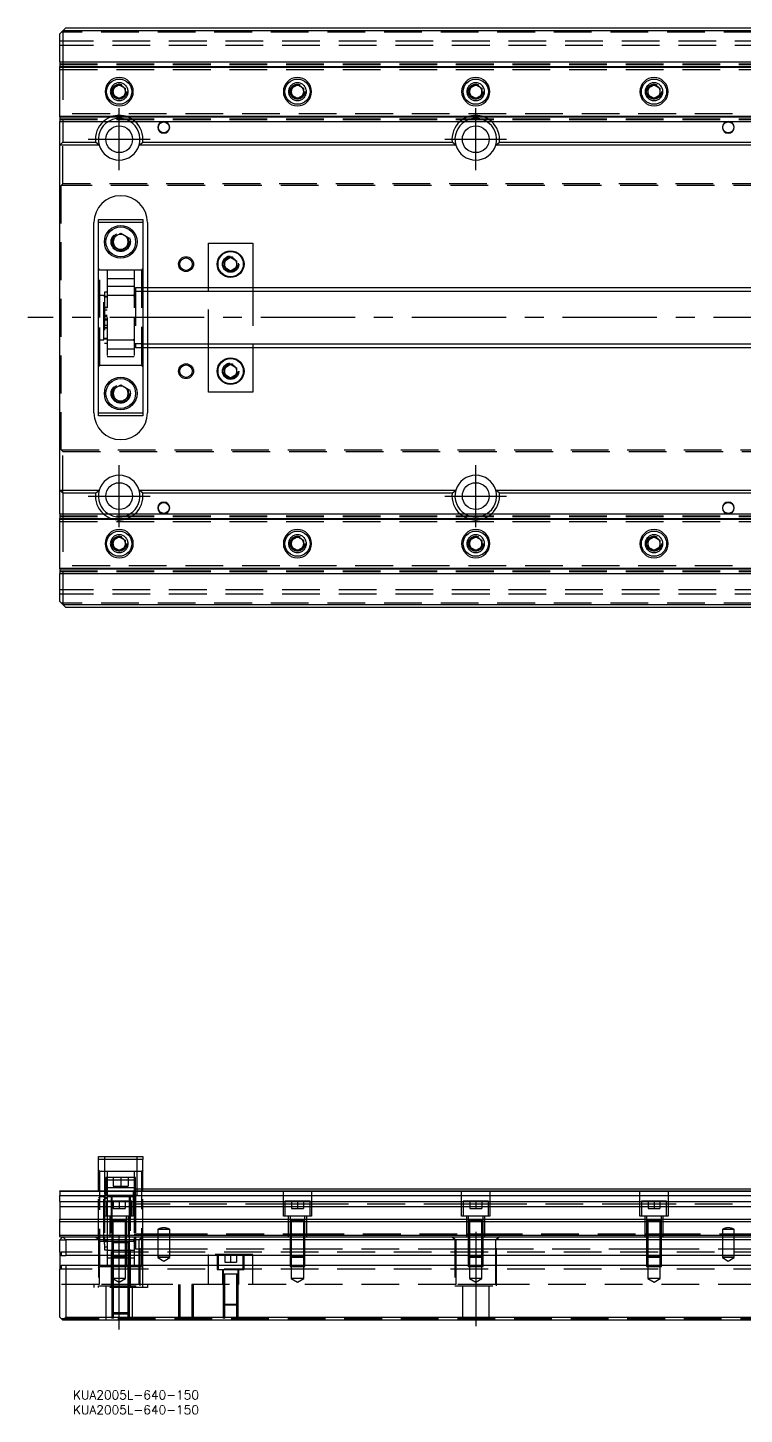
# Model space of a CAD drawing. Extents: x -11 to 920, y -369 to 120.
# Drawn here: x -10.8 to 230.4, y -368.8 to 97.5 of the extents above; entities that cross this region are included whole.
import ezdxf

# ---------------------------------------------------------------- set-up
doc = ezdxf.new("R2010")
doc.units = 0
doc.linetypes.add('CENTER', pattern=[50.8, 31.75, -6.35, 6.35, -6.35])
doc.linetypes.add('DASHED', pattern=[19.05, 12.7, -6.35])
doc.layers.get('0').update_dxf_attribs({"linetype": 'CONTINUOUS'})
doc.layers.add('CENTER', color=1, linetype='CENTER')
doc.styles.get("Standard").update_dxf_attribs({"font": 'txt.shx', "height": 3, "bigfont": 'bigfont.shx'})

# ---------------------------------------------------------------- blocks, each defined once
blk = doc.blocks.new('*U2')
at = {"color": 7, "linetype": 'CONTINUOUS'}
blk.add_text('KUA2005L-640-150', height=3, dxfattribs=at).set_placement((4.43, -363.77))
blk = doc.blocks.new('*U3')
at = {"color": 7, "linetype": 'CONTINUOUS'}
blk.add_text('KUA2005L-640-150', height=3, dxfattribs=at).set_placement((4.43, -368.77))

msp = doc.modelspace()

# ---------------------------------------------------------------- linework, layer by layer
at = {"color": 7, "linetype": 'CONTINUOUS'}
for p, q in [((1, 96.5), (0, 95.5)), ((0, 86), (0, 95.5)), ((2, 97.5), (1, 96.5)), ((1, 96.5), (1, 86)), ((245, 96.5), (1, 96.5)), ((2, 97.5), (245, 97.5)), ((0, 86), (0, 84.48)), ((0, 86), (245, 86)), ((0, 84.48), (237.73, 84.48)), ((0, 84.2), (0, 84.48)), ((0, 67.8), (0, 84.2)), ((0, 84.2), (237.05, 84.2)), ((18, 77.15), (20, 78.31)), ((18, 74.85), (18, 77.15)), ((20, 73.69), (18, 74.85)), ((20, 78.31), (22, 77.15)), ((22, 74.85), (20, 73.69)), ((22, 77.15), (22, 74.85)), ((78, 77.15), (80, 78.31)), ((78, 74.85), (78, 77.15)), ((80, 73.69), (78, 74.85)), ((80, 78.31), (82, 77.15)), ((82, 74.85), (80, 73.69)), ((82, 77.15), (82, 74.85)), ((138, 77.15), (140, 78.31)), ((138, 74.85), (138, 77.15)), ((140, 73.69), (138, 74.85)), ((140, 78.31), (142, 77.15)), ((142, 74.85), (140, 73.69)), ((142, 77.15), (142, 74.85)), ((198, 77.15), (200, 78.31)), ((198, 74.85), (198, 77.15)), ((200, 73.69), (198, 74.85)), ((200, 78.31), (202, 77.15)), ((202, 74.85), (200, 73.69)), ((202, 77.15), (202, 74.85)), ((0, 67.52), (0, 67.8)), ((0, 67.8), (245, 67.8)), ((0, 67.52), (0, 66)), ((0, 67.52), (245, 67.52)), ((0, 58), (0, 66)), ((0, 66), (245, 66)), ((1, 66), (1, 59)), ((0, 58), (1, 59)), ((0, -58), (0, 58)), ((13.29, 58), (0, 58)), ((1, 59), (12.06, 59)), ((13.29, 58), (12.06, 59)), ((26.71, 58), (27.94, 59)), ((133.29, 58), (26.71, 58)), ((27.94, 59), (132.06, 59)), ((133.29, 58), (132.06, 59)), ((146.71, 58), (147.94, 59)), ((245, 58), (146.71, 58)), ((147.94, 59), (245, 59)), ((13, 32), (13, 33)), ((13, 33), (28, 33)), ((28, 33), (28, 32)), ((11.5, -32), (11.5, 32)), ((28, 32), (13, 32)), ((13, -32), (13, 32)), ((18, 26.94), (20.5, 28.39)), ((20.5, 28.39), (23, 26.94)), ((28, 32), (28, -32)), ((29.5, 32), (29.5, 10)), ((18, 24.06), (18, 26.94)), ((20.5, 22.61), (18, 24.06)), ((23, 24.06), (20.5, 22.61)), ((23, 26.94), (23, 24.06)), ((50, 25), (65, 25)), ((50, 10), (50, 25)), ((65, 25), (65, 10)), ((55.5, 19.15), (57.5, 20.31)), ((55.5, 16.85), (55.5, 19.15)), ((57.5, 20.31), (59.5, 19.15)), ((59.5, 19.15), (59.5, 16.85)), ((57.5, 15.69), (55.5, 16.85)), ((59.5, 16.85), (57.5, 15.69)), ((245, 10), (28, 10)), ((28, -10), (245, -10)), ((29.5, -10), (29.5, -32)), ((50, -25), (50, -10)), ((65, -10), (65, -25)), ((55.5, -16.85), (57.5, -15.69)), ((55.5, -19.15), (55.5, -16.85)), ((57.5, -15.69), (59.5, -16.85)), ((59.5, -16.85), (59.5, -19.15)), ((18, -24.06), (20.5, -22.61)), ((20.5, -22.61), (23, -24.06)), ((57.5, -20.31), (55.5, -19.15)), ((59.5, -19.15), (57.5, -20.31)), ((18, -26.94), (18, -24.06)), ((20.5, -28.39), (18, -26.94)), ((23, -26.94), (20.5, -28.39)), ((23, -24.06), (23, -26.94)), ((65, -25), (50, -25)), ((13, -33), (13, -32)), ((13, -32), (28, -32)), ((28, -32), (28, -33)), ((28, -33), (13, -33)), ((0, -66), (0, -58)), ((0, -58), (13.29, -58)), ((1, -59), (0, -58)), ((12.06, -59), (1, -59)), ((1, -59), (1, -66)), ((12.06, -59), (13.29, -58)), ((26.71, -58), (133.29, -58)), ((27.94, -59), (26.71, -58)), ((132.06, -59), (27.94, -59)), ((132.06, -59), (133.29, -58)), ((146.71, -58), (245, -58)), ((147.94, -59), (146.71, -58)), ((245, -59), (147.94, -59)), ((0, -66), (0, -67.52)), ((0, -66), (245, -66)), ((0, -67.8), (0, -67.52)), ((0, -67.52), (245, -67.52)), ((0, -67.8), (245, -67.8)), ((0, -84.2), (0, -67.8)), ((18, -74.85), (20, -73.69)), ((20, -73.69), (22, -74.85)), ((78, -74.85), (80, -73.69)), ((80, -73.69), (82, -74.85)), ((138, -74.85), (140, -73.69)), ((140, -73.69), (142, -74.85)), ((198, -74.85), (200, -73.69)), ((200, -73.69), (202, -74.85)), ((18, -77.15), (18, -74.85)), ((20, -78.31), (18, -77.15)), ((22, -77.15), (20, -78.31)), ((22, -74.85), (22, -77.15)), ((78, -77.15), (78, -74.85)), ((80, -78.31), (78, -77.15)), ((82, -77.15), (80, -78.31)), ((82, -74.85), (82, -77.15)), ((138, -77.15), (138, -74.85)), ((140, -78.31), (138, -77.15)), ((142, -77.15), (140, -78.31)), ((142, -74.85), (142, -77.15)), ((198, -77.15), (198, -74.85)), ((200, -78.31), (198, -77.15)), ((202, -77.15), (200, -78.31)), ((202, -74.85), (202, -77.15)), ((0, -84.48), (0, -84.2)), ((0, -84.2), (237.05, -84.2)), ((0, -84.48), (0, -86)), ((0, -84.48), (237.73, -84.48)), ((0, -95.5), (0, -86)), ((0, -86), (245, -86)), ((1, -86), (1, -96.5)), ((0, -95.5), (1, -96.5)), ((1, -96.5), (245, -96.5)), ((1, -96.5), (2, -97.5)), ((245, -97.5), (2, -97.5)), ((13, -283.1), (13, -282.1)), ((13, -282.1), (28, -282.1)), ((13, -293.6), (13, -283.1)), ((28, -283.1), (13, -283.1)), ((28, -282.1), (28, -283.1)), ((28, -293.6), (28, -283.1)), ((0, -293.76), (0, -293.6)), ((0, -293.6), (245.5, -293.6)), ((245.5, -293.1), (28, -293.1)), ((0, -293.76), (0, -295.16)), ((0, -293.76), (245.5, -293.76)), ((0, -297.24), (0, -295.16)), ((0, -295.16), (245.5, -295.16)), ((0, -297.24), (245.5, -297.24)), ((0, -297.24), (0, -298.86)), ((0, -298.86), (0, -303.15)), ((0, -298.86), (245.5, -298.86)), ((0, -303.15), (245.5, -303.15)), ((0, -304), (0, -303.15)), ((0, -308.5), (0, -304)), ((0, -304), (640, -304)), ((142.5, -303.7), (137.5, -303.7)), ((142.5, -303.7), (137.5, -303.7)), ((202.5, -303.7), (197.5, -303.7)), ((0, -308.5), (640, -308.5)), ((0, -309.1), (0, -308.5)), ((0, -310.1), (1, -309.1)), ((0, -309.1), (1, -309.1)), ((0, -314.25), (0, -310.1)), ((1, -309.1), (639, -309.1)), ((1, -309.1), (2, -310.1)), ((638, -310.1), (2, -310.1)), ((2, -310.1), (2, -315.4)), ((17.9, -311.1), (17.5, -311.1)), ((22.1, -311.1), (17.9, -311.1)), ((22.5, -311.1), (22.1, -311.1)), ((23.5, -311.1), (22.5, -311.1)), ((0, -314.25), (0, -315.4)), ((0, -314.25), (0.5, -314.25)), ((0, -315.4), (0, -318.8)), ((0.5, -315.4), (0, -315.4)), ((0.5, -314.25), (0.5, -315.4)), ((0.5, -315.4), (2, -315.4)), ((638, -315.4), (2, -315.4)), ((0, -318.8), (0, -319.95)), ((0, -318.8), (0.5, -318.8)), ((0.5, -319.95), (0, -319.95)), ((0, -336.1), (0, -319.95)), ((2, -318.8), (0.5, -318.8)), ((0.5, -318.8), (0.5, -319.95)), ((638, -318.8), (2, -318.8)), ((2, -318.8), (2, -336.1)), ((1, -337.1), (0, -336.1)), ((2, -336.1), (1, -337.1)), ((639, -337.1), (1, -337.1)), ((2, -336.1), (638, -336.1))]:
    msp.add_line(p, q, dxfattribs=at)
at = {"color": 3, "linetype": 'DASHED'}
for p, q in [((255.2, 96), (0.5, 96)), ((640, 93), (0, 93)), ((640, 91.5), (0, 91.5)), ((0, 85.4), (640, 85.4)), ((0, 85.15), (245, 85.15)), ((0, 84.42), (245.5, 84.42)), ((1, 86), (1, 66)), ((0, 83.5), (245.5, 83.5)), ((17.5, 76), (17.53, 76.37)), ((77.5, 76), (77.53, 76.41)), ((137.5, 76), (137.53, 76.41)), ((197.5, 76), (197.53, 76.41)), ((245.5, 68.5), (0, 68.5)), ((0, 67.58), (245.5, 67.58)), ((0, 66.85), (245, 66.85)), ((0, 66.6), (640, 66.6)), ((1, 45), (1, 59)), ((1, 45), (0.5, 44.5)), ((0.5, -44.5), (0.5, 44.5)), ((639.5, 44.5), (0.5, 44.5)), ((639, 45), (1, 45)), ((23.48, 25.86), (23.5, 25.5)), ((13.5, 16), (13, 16.5)), ((16, 16), (13.5, 16)), ((13.5, 0), (13.5, 16)), ((25, 16), (16, 16)), ((16, 16), (16, 0)), ((27.5, 16), (25, 16)), ((25, 16), (25, 0)), ((28, 16.5), (27.5, 16)), ((27.5, 16), (27.5, -16)), ((59.98, 18.29), (60, 18)), ((25, 13.03), (16, 13.03)), ((25, 10.48), (16, 10.48)), ((25.5, 10), (25, 9.5)), ((28, 10), (25.5, 10)), ((25.5, 10), (25.5, -10)), ((29.5, 10), (29.5, 5)), ((50, -10), (50, 10)), ((65, 10), (65, -10)), ((13.5, 7.5), (13, 7)), ((14.85, 7.5), (13.5, 7.5)), ((14.85, -7.5), (14.85, 7.5)), ((15, 7.15), (14.85, 7.15)), ((16, 8.55), (15, 8.55)), ((15, 8.55), (15, -8.55)), ((16, 7.15), (15, 7.15)), ((16, 6.9), (15, 6.9)), ((24.7, 7.5), (16, 7.5)), ((25, 7.5), (24.7, 7.5)), ((28, 8.75), (25, 8.75)), ((29.5, 5), (29.5, -5)), ((13.5, -16), (13.5, 0)), ((16, 3.4), (15, 3.4)), ((15, 3.4), (16, 3.4)), ((16, 2.55), (15, 2.55)), ((15, 0.85), (16, 0.85)), ((15, 0.43), (16, 0.43)), ((16, 0), (16, -16)), ((25, 0), (25, -16)), ((15, -0.42), (16, -0.42)), ((16, -0.85), (15, -0.85)), ((15, -2.55), (16, -2.55)), ((15, -3.4), (16, -3.4)), ((16, -3.4), (15, -3.4)), ((13, -7), (13.5, -7.5)), ((13.5, -7.5), (14.85, -7.5)), ((14.85, -7.15), (15, -7.15)), ((15, -6.9), (16, -6.9)), ((15, -7.15), (16, -7.15)), ((15, -8.55), (16, -8.55)), ((16, -7.5), (24.7, -7.5)), ((24.7, -7.5), (25, -7.5)), ((28, -8.75), (25, -8.75)), ((29.5, -5), (29.5, -10)), ((16, -10.47), (25, -10.47)), ((16, -13.02), (25, -13.02)), ((25, -9.5), (25.5, -10)), ((25.5, -10), (28, -10)), ((13, -16.5), (13.5, -16)), ((13.5, -16), (16, -16)), ((16, -16), (25, -16)), ((25, -16), (27.5, -16)), ((27.5, -16), (28, -16.5)), ((55, -18), (55.02, -17.7)), ((17.5, -25.5), (17.52, -25.15)), ((0.5, -44.5), (639.5, -44.5)), ((0.5, -44.5), (1, -45)), ((1, -59), (1, -45)), ((1, -45), (639, -45)), ((0, -66.6), (640, -66.6)), ((0, -66.85), (245, -66.85)), ((0, -67.58), (245.5, -67.58)), ((0, -68.5), (245.5, -68.5)), ((1, -66), (1, -86)), ((17.5, -76), (17.53, -75.59)), ((77.5, -76), (77.53, -75.59)), ((137.5, -76), (137.53, -75.59)), ((197.5, -76), (197.53, -75.59)), ((245.5, -83.5), (0, -83.5)), ((0, -84.42), (245.5, -84.42)), ((0, -85.15), (245, -85.15)), ((0, -85.4), (640, -85.4)), ((640, -91.5), (0, -91.5)), ((640, -93), (0, -93)), ((255.2, -96), (0.5, -96)), ((15, -282.1), (15, -295.1)), ((26, -295.1), (26, -282.1)), ((13.5, -287.1), (13, -286.6)), ((16, -287.1), (13.5, -287.1)), ((13.5, -319.1), (13.5, -287.1)), ((25, -287.1), (16, -287.1)), ((16, -287.1), (16, -289.1)), ((27.5, -287.1), (25, -287.1)), ((25, -287.1), (25, -289.1)), ((28, -286.6), (27.5, -287.1)), ((27.5, -287.1), (27.5, -319.1)), ((13, -309.1), (13, -293.6)), ((15.25, -302.1), (15.25, -293.6)), ((15.5, -289.1), (15.5, -293.6)), ((25.5, -289.1), (15.5, -289.1)), ((15.5, -293.6), (15.5, -295.1)), ((16, -289.1), (16, -293.6)), ((25, -290.07), (16, -290.07)), ((25, -292.62), (16, -292.62)), ((16, -293.6), (16, -295.1)), ((18, -289.1), (18, -292.1)), ((18, -292.1), (20.5, -292.1)), ((20.5, -289.1), (20.5, -292.1)), ((20.5, -292.1), (23, -292.1)), ((23, -289.1), (23, -292.1)), ((24.75, -293.6), (24.75, -302.1)), ((25, -289.1), (25, -293.6)), ((25.5, -293.1), (25, -293.6)), ((25, -293.6), (25, -295.1)), ((25.5, -293.6), (25.5, -289.1)), ((28, -293.1), (25.5, -293.1)), ((25.5, -295.1), (25.5, -293.6)), ((28, -309.1), (28, -293.6)), ((75.25, -302.1), (75.25, -293.6)), ((84.75, -293.6), (84.75, -302.1)), ((135.25, -302.1), (135.25, -293.6)), ((144.75, -293.6), (144.75, -302.1)), ((195.25, -302.1), (195.25, -293.6)), ((204.75, -293.6), (204.75, -302.1)), ((13.5, -295.6), (13, -296.1)), ((14.85, -295.6), (13.5, -295.6)), ((14.85, -309.1), (14.85, -295.6)), ((15, -295.95), (14.85, -295.95)), ((15.25, -294), (15, -294)), ((15, -295.1), (26, -295.1)), ((15, -295.1), (15, -309.1)), ((15.25, -295.95), (15, -295.95)), ((16, -296.2), (15, -296.2)), ((15.5, -294), (15.25, -294)), ((16, -295.95), (15.25, -295.95)), ((16, -294), (15.5, -294)), ((15.75, -297.1), (15.75, -302.1)), ((24.25, -297.1), (15.75, -297.1)), ((16, -295.1), (16, -297.1)), ((17.5, -295.6), (16, -295.6)), ((16, -297.1), (16, -302.1)), ((17.25, -295.1), (17.25, -326.1)), ((17.5, -295.1), (17.5, -297.1)), ((23.5, -295.6), (17.5, -295.6)), ((17.5, -297.1), (17.5, -302.1)), ((18, -297.1), (18, -299.6)), ((20, -297.1), (20, -299.6)), ((22, -297.1), (22, -299.6)), ((23.5, -297.1), (23.5, -295.1)), ((24.7, -295.6), (23.5, -295.6)), ((23.5, -302.1), (23.5, -297.1)), ((23.75, -326.1), (23.75, -295.1)), ((24.25, -302.1), (24.25, -297.1)), ((25, -295.6), (24.7, -295.6)), ((25, -295.1), (25, -309.1)), ((28, -298.1), (25, -298.1)), ((25.5, -295.1), (25.5, -309.1)), ((75.25, -298.1), (28, -298.1)), ((75.75, -298.1), (75.25, -298.1)), ((75.75, -297.1), (75.75, -302.1)), ((84.25, -297.1), (75.75, -297.1)), ((84.25, -298.1), (75.75, -298.1)), ((78, -297.1), (78, -299.6)), ((80, -297.1), (80, -299.6)), ((82, -297.1), (82, -299.6)), ((84.25, -302.1), (84.25, -297.1)), ((84.75, -298.1), (84.25, -298.1)), ((135.25, -298.1), (84.75, -298.1)), ((135.75, -298.1), (135.25, -298.1)), ((135.75, -297.1), (135.75, -302.1)), ((144.25, -297.1), (135.75, -297.1)), ((144.25, -298.1), (135.75, -298.1)), ((138, -297.1), (138, -299.6)), ((140, -297.1), (140, -299.6)), ((142, -297.1), (142, -299.6)), ((144.25, -302.1), (144.25, -297.1)), ((144.75, -298.1), (144.25, -298.1)), ((195.25, -298.1), (144.75, -298.1)), ((195.75, -298.1), (195.25, -298.1)), ((195.75, -297.1), (195.75, -302.1)), ((204.25, -297.1), (195.75, -297.1)), ((204.25, -298.1), (195.75, -298.1)), ((198, -297.1), (198, -299.6)), ((200, -297.1), (200, -299.6)), ((202, -297.1), (202, -299.6)), ((204.25, -302.1), (204.25, -297.1)), ((204.75, -298.1), (204.25, -298.1)), ((245.5, -298.1), (204.75, -298.1)), ((24.75, -302.1), (15.25, -302.1)), ((16, -302.1), (16, -309.1)), ((17, -309.1), (17, -302.1)), ((17.5, -302.1), (17.5, -303.7)), ((18, -299.6), (20, -299.6)), ((20, -299.6), (22, -299.6)), ((22.5, -303.7), (22.5, -302.1)), ((23, -302.1), (23, -309.1)), ((23.5, -309.1), (23.5, -302.1)), ((84.75, -302.1), (75.25, -302.1)), ((77, -309.1), (77, -302.1)), ((77.5, -302.1), (77.5, -303.7)), ((78, -299.6), (80, -299.6)), ((80, -299.6), (82, -299.6)), ((82.5, -303.7), (82.5, -302.1)), ((83, -302.1), (83, -309.1)), ((144.75, -302.1), (135.25, -302.1)), ((137, -309.1), (137, -302.1)), ((137.5, -302.1), (137.5, -303.7)), ((138, -299.6), (140, -299.6)), ((140, -299.6), (142, -299.6)), ((142.5, -303.7), (142.5, -302.1)), ((143, -302.1), (143, -309.1)), ((204.75, -302.1), (195.25, -302.1)), ((197, -309.1), (197, -302.1)), ((197.5, -302.1), (197.5, -303.7)), ((198, -299.6), (200, -299.6)), ((200, -299.6), (202, -299.6)), ((202.5, -303.7), (202.5, -302.1)), ((203, -302.1), (203, -309.1)), ((17.5, -303.69), (17.5, -303.7)), ((17.5, -303.7), (17.5, -303.7)), ((17.5, -303.7), (17.5, -309.1)), ((22.5, -303.7), (17.5, -303.7)), ((22.5, -303.7), (17.5, -303.7)), ((17.9, -303.7), (17.9, -309.1)), ((22.1, -309.1), (22.1, -303.7)), ((22.5, -303.7), (22.5, -303.69)), ((22.5, -303.7), (22.5, -303.7)), ((22.5, -309.1), (22.5, -303.7)), ((33, -306.6), (33, -309.1)), ((37, -306.6), (33, -306.6)), ((35.06, -306.1), (34.94, -306.1)), ((37, -309.1), (37, -306.6)), ((77.5, -303.69), (77.5, -303.7)), ((77.5, -303.7), (77.5, -303.7)), ((77.5, -303.7), (77.5, -309.1)), ((82.5, -303.7), (77.5, -303.7)), ((82.5, -303.7), (77.5, -303.7)), ((82.5, -303.7), (77.5, -303.7)), ((77.9, -303.7), (77.9, -309.1)), ((82.1, -309.1), (82.1, -303.7)), ((82.5, -303.7), (82.5, -303.69)), ((82.5, -303.7), (82.5, -303.7)), ((82.5, -309.1), (82.5, -303.7)), ((137.5, -303.69), (137.5, -303.7)), ((137.5, -303.7), (137.5, -309.1)), ((137.5, -303.7), (137.5, -303.7)), ((142.5, -303.7), (137.5, -303.7)), ((137.9, -303.7), (137.9, -309.1)), ((142.1, -309.1), (142.1, -303.7)), ((142.5, -303.7), (142.5, -303.69)), ((142.5, -309.1), (142.5, -303.7)), ((142.5, -303.7), (142.5, -303.7)), ((197.5, -303.69), (197.5, -303.7)), ((197.5, -303.7), (197.5, -303.7)), ((197.5, -303.7), (197.5, -309.1)), ((202.5, -303.7), (197.5, -303.7)), ((197.9, -303.7), (197.9, -309.1)), ((202.1, -309.1), (202.1, -303.7)), ((202.5, -303.7), (202.5, -303.69)), ((202.5, -303.7), (202.5, -303.7)), ((202.5, -309.1), (202.5, -303.7)), ((223, -306.6), (223, -309.1)), ((227, -306.6), (223, -306.6)), ((225.06, -306.1), (224.94, -306.1)), ((227, -309.1), (227, -306.6)), ((0, -310.1), (2, -310.1)), ((12, -309.1), (13, -310.1)), ((12.06, -309.1), (13.29, -310.1)), ((13, -309.87), (13, -309.1)), ((13, -310.1), (13, -309.87)), ((13, -310.1), (13, -325.6)), ((13, -310.1), (13.29, -310.39)), ((13.29, -310.1), (13.29, -315.4)), ((13.29, -310.39), (13.5, -310.6)), ((13.5, -310.6), (14.85, -310.6)), ((14.85, -310.6), (14.85, -309.1)), ((14.85, -310.25), (15, -310.25)), ((15, -309.1), (15, -309.97)), ((15, -311.54), (15, -309.97)), ((15, -309.99), (16, -309.99)), ((15, -309.99), (16, -309.99)), ((15, -310.25), (16, -310.25)), ((16, -310.78), (15, -310.78)), ((15, -311.54), (15, -313.29)), ((16, -309.1), (16, -315.4)), ((16, -310.6), (17.5, -310.6)), ((17.5, -309.1), (17.5, -315.4)), ((17.5, -309.1), (17.5, -315.4)), ((17.5, -310.6), (17.9, -310.6)), ((23.5, -311.1), (17.5, -311.1)), ((17.9, -309.1), (17.9, -315.4)), ((17.9, -310.6), (22.1, -310.6)), ((18, -311.1), (18, -315.4)), ((22.1, -315.4), (22.1, -309.1)), ((22.1, -310.6), (22.5, -310.6)), ((22.5, -315.4), (22.5, -309.1)), ((22.5, -315.4), (22.5, -309.1)), ((22.5, -310.6), (23.5, -310.6)), ((23, -315.4), (23, -311.1)), ((23.5, -311.1), (23.5, -309.1)), ((23.5, -310.6), (24.7, -310.6)), ((23.5, -311.1), (23.5, -311.09)), ((23.5, -315.4), (23.5, -311.1)), ((23.5, -311.1), (23.5, -311.1)), ((24.7, -310.6), (25, -310.6)), ((25, -308.1), (28, -308.1)), ((25, -309.1), (25, -315.4)), ((25.5, -309.1), (25.5, -313.1)), ((27.94, -309.1), (26.71, -310.1)), ((26.71, -315.4), (26.71, -310.1)), ((27, -310.1), (28, -309.1)), ((27, -325.6), (27, -310.1)), ((28, -308.1), (33, -308.1)), ((28, -315.4), (28, -309.1)), ((33, -308.1), (37, -308.1)), ((33, -309.1), (33, -315.4)), ((37, -308.1), (77, -308.1)), ((37, -315.4), (37, -309.1)), ((77, -308.1), (77.5, -308.1)), ((77.5, -308.1), (77.9, -308.1)), ((77.5, -309.1), (77.5, -315.4)), ((77.5, -309.1), (77.5, -315.4)), ((77.9, -308.1), (82.1, -308.1)), ((77.9, -309.1), (77.9, -315.4)), ((82.1, -308.1), (82.5, -308.1)), ((82.1, -315.4), (82.1, -309.1)), ((82.5, -308.1), (83, -308.1)), ((82.5, -315.4), (82.5, -309.1)), ((82.5, -315.4), (82.5, -309.1)), ((83, -308.1), (137, -308.1)), ((132, -309.1), (133, -310.1)), ((132.06, -309.1), (133.29, -310.1)), ((133, -310.1), (133, -325.6)), ((133.29, -310.1), (133.29, -315.4)), ((137, -308.1), (137.5, -308.1)), ((137.5, -308.1), (137.9, -308.1)), ((137.5, -309.1), (137.5, -315.4)), ((137.5, -309.1), (137.5, -315.4)), ((137.9, -308.1), (142.1, -308.1)), ((137.9, -309.1), (137.9, -315.4)), ((142.1, -308.1), (142.5, -308.1)), ((142.1, -315.4), (142.1, -309.1)), ((142.5, -308.1), (143, -308.1)), ((142.5, -315.4), (142.5, -309.1)), ((142.5, -315.4), (142.5, -309.1)), ((143, -308.1), (197, -308.1)), ((147.94, -309.1), (146.71, -310.1)), ((146.71, -315.4), (146.71, -310.1)), ((147, -310.1), (148, -309.1)), ((147, -325.6), (147, -310.1)), ((197, -308.1), (197.5, -308.1)), ((197.5, -308.1), (197.9, -308.1)), ((197.5, -309.1), (197.5, -315.4)), ((197.5, -309.1), (197.5, -315.4)), ((197.9, -308.1), (202.1, -308.1)), ((197.9, -309.1), (197.9, -315.4)), ((202.1, -308.1), (202.5, -308.1)), ((202.1, -315.4), (202.1, -309.1)), ((202.5, -308.1), (203, -308.1)), ((202.5, -315.4), (202.5, -309.1)), ((202.5, -315.4), (202.5, -309.1)), ((203, -308.1), (223, -308.1)), ((223, -308.1), (227, -308.1)), ((223, -309.1), (223, -315.4)), ((227, -308.1), (257, -308.1)), ((227, -315.4), (227, -309.1)), ((639.5, -314.25), (0.5, -314.25)), ((13.29, -315.4), (13.29, -318.8)), ((15, -312.48), (16, -312.48)), ((15, -313.29), (15, -313.49)), ((15, -313.49), (16, -313.49)), ((16, -313.57), (17.5, -313.57)), ((16, -315.4), (16, -318.8)), ((16, -316.12), (25, -316.12)), ((17.5, -313.57), (17.9, -313.57)), ((17.5, -315.4), (17.5, -315.7)), ((17.5, -315.4), (17.5, -315.7)), ((17.5, -315.7), (17.9, -316.1)), ((17.5, -315.7), (17.5, -318.8)), ((17.5, -315.7), (22.5, -315.7)), ((17.9, -313.57), (18, -313.57)), ((17.9, -315.4), (17.9, -316.1)), ((17.9, -316.1), (17.9, -319.1)), ((22.1, -316.1), (17.9, -316.1)), ((18, -313.57), (22.1, -313.57)), ((18, -315.4), (18, -316.1)), ((18, -316.1), (18, -318.8)), ((22.1, -313.57), (22.5, -313.57)), ((22.1, -316.1), (22.1, -315.4)), ((22.1, -316.1), (22.5, -315.7)), ((22.1, -319.1), (22.1, -316.1)), ((22.5, -313.57), (23, -313.57)), ((22.5, -315.7), (22.5, -315.4)), ((22.5, -315.7), (22.5, -315.4)), ((22.5, -318.8), (22.5, -315.7)), ((23, -313.57), (23.5, -313.57)), ((23, -318.8), (23, -315.4)), ((23.5, -313.57), (25, -313.57)), ((23.5, -318.8), (23.5, -315.4)), ((25, -312.6), (25.5, -313.1)), ((25, -315.4), (25, -318.8)), ((25.5, -313.1), (26.71, -313.1)), ((26.71, -313.1), (28, -313.1)), ((26.71, -318.8), (26.71, -315.4)), ((28, -313.1), (33, -313.1)), ((28, -318.8), (28, -315.4)), ((33, -313.1), (37, -313.1)), ((33, -315.4), (33, -315.47)), ((33, -315.47), (33, -316.1)), ((33, -315.47), (33.17, -316.1)), ((37, -315.47), (33, -315.47)), ((33, -316.1), (35, -317.25)), ((37, -316.1), (33, -316.1)), ((35, -317.25), (37, -316.1)), ((36.83, -316.1), (37, -315.47)), ((37, -313.1), (77.5, -313.1)), ((37, -315.47), (37, -315.4)), ((37, -316.1), (37, -315.47)), ((65, -315.1), (50, -315.1)), ((50, -315.4), (50, -315.1)), ((50, -318.8), (50, -315.4)), ((53, -315.1), (53, -320.1)), ((53.25, -315.1), (53.25, -315.4)), ((53.25, -315.4), (53.25, -318.8)), ((55.5, -315.1), (55.5, -317.6)), ((57.5, -315.1), (57.5, -317.6)), ((59.5, -315.1), (59.5, -317.6)), ((61.75, -315.4), (61.75, -315.1)), ((61.75, -318.8), (61.75, -315.4)), ((62, -320.1), (62, -315.1)), ((65, -315.4), (65, -315.1)), ((65, -318.8), (65, -315.4)), ((77.5, -313.1), (77.9, -313.1)), ((77.5, -315.4), (77.5, -315.7)), ((77.5, -315.4), (77.5, -315.7)), ((77.5, -315.7), (77.9, -316.1)), ((77.5, -315.7), (77.5, -318.8)), ((77.5, -315.7), (82.5, -315.7)), ((77.9, -313.1), (82.1, -313.1)), ((77.9, -315.4), (77.9, -316.1)), ((77.9, -316.1), (77.9, -319.1)), ((82.1, -316.1), (77.9, -316.1)), ((82.1, -313.1), (82.5, -313.1)), ((82.1, -316.1), (82.1, -315.4)), ((82.1, -316.1), (82.5, -315.7)), ((82.1, -319.1), (82.1, -316.1)), ((82.5, -313.1), (133.29, -313.1)), ((82.5, -315.7), (82.5, -315.4)), ((82.5, -315.7), (82.5, -315.4)), ((82.5, -318.8), (82.5, -315.7)), ((133.29, -313.1), (137.5, -313.1)), ((133.29, -315.4), (133.29, -318.8)), ((137.5, -313.1), (137.9, -313.1)), ((137.5, -315.4), (137.5, -315.7)), ((137.5, -315.4), (137.5, -315.7)), ((137.5, -315.7), (137.9, -316.1)), ((137.5, -315.7), (137.5, -318.8)), ((137.5, -315.7), (142.5, -315.7)), ((137.9, -313.1), (142.1, -313.1)), ((137.9, -315.4), (137.9, -316.1)), ((137.9, -316.1), (137.9, -319.1)), ((142.1, -316.1), (137.9, -316.1)), ((142.1, -313.1), (142.5, -313.1)), ((142.1, -316.1), (142.1, -315.4)), ((142.1, -316.1), (142.5, -315.7)), ((142.1, -319.1), (142.1, -316.1)), ((142.5, -313.1), (146.71, -313.1)), ((142.5, -315.7), (142.5, -315.4)), ((142.5, -315.7), (142.5, -315.4)), ((142.5, -318.8), (142.5, -315.7)), ((146.71, -313.1), (197.5, -313.1)), ((146.71, -318.8), (146.71, -315.4)), ((197.5, -313.1), (197.9, -313.1)), ((197.5, -315.4), (197.5, -315.7)), ((197.5, -315.4), (197.5, -315.7)), ((197.5, -315.7), (197.9, -316.1)), ((197.5, -315.7), (197.5, -318.8)), ((197.5, -315.7), (202.5, -315.7)), ((197.9, -313.1), (202.1, -313.1)), ((197.9, -315.4), (197.9, -316.1)), ((197.9, -316.1), (197.9, -319.1)), ((202.1, -316.1), (197.9, -316.1)), ((202.1, -313.1), (202.5, -313.1)), ((202.1, -316.1), (202.1, -315.4)), ((202.1, -316.1), (202.5, -315.7)), ((202.1, -319.1), (202.1, -316.1)), ((202.5, -313.1), (223, -313.1)), ((202.5, -315.7), (202.5, -315.4)), ((202.5, -315.7), (202.5, -315.4)), ((202.5, -318.8), (202.5, -315.7)), ((223, -313.1), (227, -313.1)), ((223, -315.4), (223, -315.47)), ((223, -315.47), (223, -316.1)), ((223, -315.47), (223.17, -316.1)), ((227, -315.47), (223, -315.47)), ((223, -316.1), (225, -317.25)), ((227, -316.1), (223, -316.1)), ((225, -317.25), (227, -316.1)), ((226.83, -316.1), (227, -315.47)), ((227, -313.1), (253.29, -313.1)), ((227, -315.47), (227, -315.4)), ((227, -316.1), (227, -315.47)), ((639.5, -319.95), (0.5, -319.95)), ((13, -319.6), (13.5, -319.1)), ((13.29, -318.8), (13.29, -325.1)), ((13.5, -319.1), (16, -319.1)), ((16, -318.8), (16, -319.1)), ((16, -319.1), (17.5, -319.1)), ((17.5, -318.8), (17.5, -319.1)), ((17.5, -319.1), (17.5, -325.1)), ((17.5, -319.1), (22.5, -319.1)), ((17.9, -319.1), (17.9, -323.1)), ((18, -318.8), (18, -319.1)), ((18, -319.1), (18, -325.1)), ((22.1, -323.1), (22.1, -319.1)), ((22.5, -319.1), (22.5, -318.8)), ((22.5, -319.1), (23, -319.1)), ((23, -325.1), (23, -318.8)), ((23, -319.1), (23.5, -319.1)), ((23.5, -325.1), (23.5, -318.8)), ((23.5, -319.1), (25, -319.1)), ((25, -318.8), (25, -319.1)), ((25, -319.1), (27.5, -319.1)), ((26.71, -325.1), (26.71, -318.8)), ((27.5, -319.1), (28, -319.6)), ((28, -326.1), (28, -318.8)), ((50, -325.1), (50, -318.8)), ((53, -320.1), (62, -320.1)), ((53.25, -318.8), (53.25, -320.1)), ((54.75, -320.1), (54.75, -325.1)), ((55, -320.1), (55, -321.7)), ((55, -321.69), (55, -321.7)), ((55, -321.7), (55, -325.1)), ((55, -321.7), (55, -321.7)), ((60, -321.7), (55, -321.7)), ((60, -321.7), (55, -321.7)), ((55.4, -321.7), (55.4, -325.1)), ((55.5, -317.6), (57.5, -317.6)), ((57.5, -317.6), (59.5, -317.6)), ((59.6, -325.1), (59.6, -321.7)), ((60, -321.7), (60, -320.1)), ((60, -321.7), (60, -321.69)), ((60, -325.1), (60, -321.7)), ((60, -321.7), (60, -321.7)), ((60.25, -325.1), (60.25, -320.1)), ((61.75, -320.1), (61.75, -318.8)), ((65, -325.1), (65, -318.8)), ((77.5, -318.8), (77.5, -319.1)), ((77.5, -319.1), (82.5, -319.1)), ((77.9, -319.1), (77.9, -323.1)), ((82.1, -323.1), (82.1, -319.1)), ((82.5, -319.1), (82.5, -318.8)), ((133.29, -318.8), (133.29, -325.1)), ((137.5, -318.8), (137.5, -319.1)), ((137.5, -319.1), (142.5, -319.1)), ((137.9, -319.1), (137.9, -323.1)), ((142.1, -323.1), (142.1, -319.1)), ((142.5, -319.1), (142.5, -318.8)), ((146.71, -325.1), (146.71, -318.8)), ((197.5, -318.8), (197.5, -319.1)), ((197.5, -319.1), (202.5, -319.1)), ((197.9, -319.1), (197.9, -323.1)), ((202.1, -323.1), (202.1, -319.1)), ((202.5, -319.1), (202.5, -318.8)), ((13.29, -325.1), (0, -325.1)), ((11.5, -325.1), (11.5, -326.1)), ((29.5, -326.1), (11.5, -326.1)), ((13, -326.1), (13, -325.6)), ((13, -325.6), (27, -325.6)), ((26.71, -325.1), (13.29, -325.1)), ((15.5, -325.6), (15.5, -337.1)), ((17.5, -325.1), (17.5, -326.1)), ((17.5, -326.1), (17.5, -334.6)), ((17.5, -326.1), (17.5, -334.6)), ((17.9, -323.1), (20, -324.31)), ((22.1, -323.1), (17.9, -323.1)), ((18, -325.1), (18, -326.1)), ((18, -326.1), (18, -335.1)), ((20, -324.31), (22.1, -323.1)), ((23, -326.1), (23, -325.1)), ((23, -335.1), (23, -326.1)), ((23.5, -326.1), (23.5, -325.1)), ((23.5, -334.6), (23.5, -326.1)), ((23.5, -334.6), (23.5, -326.1)), ((24.5, -337.1), (24.5, -325.6)), ((133.29, -325.1), (26.71, -325.1)), ((29.5, -325.1), (29.5, -326.1)), ((40, -325.1), (40, -336.6)), ((40.4, -325.1), (40.4, -336.6)), ((44.6, -336.6), (44.6, -325.1)), ((45, -336.6), (45, -325.1)), ((55, -325.1), (55, -331.7)), ((55, -325.1), (55, -331.7)), ((55.4, -325.1), (55.4, -332.1)), ((59.6, -332.1), (59.6, -325.1)), ((60, -331.7), (60, -325.1)), ((60, -331.7), (60, -325.1)), ((77.9, -323.1), (80, -324.31)), ((82.1, -323.1), (77.9, -323.1)), ((80, -324.31), (82.1, -323.1)), ((133, -325.6), (147, -325.6)), ((146.71, -325.1), (133.29, -325.1)), ((135.5, -325.6), (135.5, -337.1)), ((137.9, -323.1), (140, -324.31)), ((142.1, -323.1), (137.9, -323.1)), ((140, -324.31), (142.1, -323.1)), ((144.5, -337.1), (144.5, -325.6)), ((253.29, -325.1), (146.71, -325.1)), ((197.9, -323.1), (200, -324.31)), ((202.1, -323.1), (197.9, -323.1)), ((200, -324.31), (202.1, -323.1)), ((17.5, -334.6), (18, -335.1)), ((17.5, -334.6), (17.5, -336.6)), ((17.5, -334.6), (23.5, -334.6)), ((18, -335.1), (18, -336.6)), ((23, -335.1), (18, -335.1)), ((23, -335.1), (23.5, -334.6)), ((23, -336.6), (23, -335.1)), ((23.5, -336.6), (23.5, -334.6)), ((55, -331.7), (55.4, -332.1)), ((55, -331.7), (55, -336.6)), ((55, -331.7), (60, -331.7)), ((55.4, -332.1), (55.4, -336.6)), ((59.6, -332.1), (55.4, -332.1)), ((59.6, -332.1), (60, -331.7)), ((59.6, -336.6), (59.6, -332.1)), ((60, -336.6), (60, -331.7)), ((0.5, -336.6), (639.5, -336.6))]:
    msp.add_line(p, q, dxfattribs=at)
at = {"color": 3, "linetype": 'CONTINUOUS'}
for p, q in [((245, 8.75), (28, 8.75)), ((28, -8.75), (245, -8.75))]:
    msp.add_line(p, q, dxfattribs=at)
at = {"color": 7, "linetype": 'CONTINUOUS'}
for centre, radius in [((20, 76), 4.25), ((80, 76), 4.25), ((140, 76), 4.25), ((200, 76), 4.25), ((20, 60), 4.5), ((140, 60), 4.5), ((20.5, 25.5), 5.5), ((20.5, 25.5), 5), ((42.5, 18), 2.1), ((57.5, 18), 4.5), ((57.5, 18), 4.25), ((57.5, -18), 4.5), ((57.5, -18), 4.25), ((42.5, -18), 2.1), ((20.5, -25.5), 5.5), ((20.5, -25.5), 5), ((20, -60), 4.5), ((140, -60), 4.5), ((20, -76), 4.25), ((80, -76), 4.25), ((140, -76), 4.25), ((200, -76), 4.25)]:
    msp.add_circle(centre, radius, dxfattribs=at)
at = {"color": 3, "linetype": 'DASHED'}
for centre, radius in [((20, 76), 2.5), ((80, 76), 2.5), ((140, 76), 2.5), ((200, 76), 2.5), ((225, 64), 1.83), ((20.5, 25.5), 3.25), ((20.5, 25.5), 3), ((57.5, 18), 2.75), ((57.5, 18), 2.5), ((57.5, -18), 2.75), ((57.5, -18), 2.5), ((20.5, -25.5), 3.25), ((20.5, -25.5), 3), ((225, -64), 1.83), ((20, -76), 2.5), ((80, -76), 2.5), ((140, -76), 2.5), ((200, -76), 2.5)]:
    msp.add_circle(centre, radius, dxfattribs=at)
at = {"color": 3, "linetype": 'CONTINUOUS'}
for centre, radius in [((35, 64), 1.83), ((42.5, 18), 2.5), ((42.5, -18), 2.5), ((35, -64), 1.83)]:
    msp.add_circle(centre, radius, dxfattribs=at)
at = {"color": 7, "linetype": 'CONTINUOUS'}
for centre, radius, start, end in [((20, 76), 4.75, 0, 180), ((80, 76), 4.75, 0, 180), ((140, 76), 4.75, 0, 180), ((200, 76), 4.75, 0, 180), ((20, 76), 4.75, 180, 0), ((80, 76), 4.75, 180, 0), ((140, 76), 4.75, 180, 0), ((200, 76), 4.75, 180, 0), ((20, 60), 8, 131.4096, 187.1808), ((20, 60), 7, 121.0027, 196.6015), ((20, 60), 7, 343.3985, 58.9973), ((20, 60), 8, 352.8192, 48.5904), ((35, 64), 2, 180, 90), ((35, 64), 2, 90, 180), ((140, 60), 8, 131.4096, 187.1808), ((140, 60), 7, 121.0027, 196.6015), ((140, 60), 7, 343.3985, 58.9973), ((140, 60), 8, 352.8192, 48.5904), ((225, 64), 2, 180, 90), ((225, 64), 2, 90, 180), ((20, 60), 7, 196.6015, 343.3985), ((140, 60), 7, 196.6015, 343.3985), ((20.5, 32), 9, 0, 180), ((20.5, -32), 9, 180, 0), ((20, -60), 7, 16.6015, 163.3985), ((140, -60), 7, 16.6015, 163.3985), ((20, -60), 8, 172.8192, 228.5904), ((20, -60), 7, 163.3985, 238.9973), ((20, -60), 7, 301.0027, 16.6015), ((20, -60), 8, 311.4096, 7.1808), ((140, -60), 8, 172.8192, 228.5904), ((140, -60), 7, 163.3985, 238.9973), ((140, -60), 7, 301.0027, 16.6015), ((140, -60), 8, 311.4096, 7.1808), ((35, -64), 2, 270, 180), ((35, -64), 2, 180, 270), ((225, -64), 2, 270, 180), ((225, -64), 2, 180, 270), ((20, -76), 4.75, 0, 180), ((80, -76), 4.75, 0, 180), ((140, -76), 4.75, 0, 180), ((200, -76), 4.75, 0, 180), ((20, -76), 4.75, 180, 0), ((80, -76), 4.75, 180, 0), ((140, -76), 4.75, 180, 0), ((200, -76), 4.75, 180, 0)]:
    msp.add_arc(centre, radius, start, end, dxfattribs=at)
at = {"color": 3, "linetype": 'DASHED'}
for centre, radius, start, end in [((20, 76), 3, 0, 180), ((20, 76), 3, 180, 0), ((20, 76), 2.1, 162.2472, 180), ((20, 76), 2.1, 180, 197.7528), ((20, 76), 2.1, 137.7528, 162.2472), ((20, 76), 2.1, 197.7528, 222.2472), ((20, 76), 2.1, 102.2472, 137.7528), ((20, 76), 2.1, 77.7528, 102.2472), ((20, 76), 2.1, 42.2472, 77.7528), ((20, 76), 2.1, 17.7528, 42.2472), ((20, 76), 2.1, 317.7528, 342.2472), ((20, 76), 2.1, 342.2472, 17.7528), ((80, 76), 3, 0, 180), ((80, 76), 3, 180, 0), ((80, 76), 2.1, 162.2472, 180), ((80, 76), 2.1, 180, 197.7528), ((80, 76), 2.1, 137.7528, 162.2472), ((80, 76), 2.1, 197.7528, 222.2472), ((80, 76), 2.1, 102.2472, 137.7528), ((80, 76), 2.1, 77.7528, 102.2472), ((80, 76), 2.1, 42.2472, 77.7528), ((80, 76), 2.1, 17.7528, 42.2472), ((80, 76), 2.1, 317.7528, 342.2472), ((80, 76), 2.1, 342.2472, 17.7528), ((140, 76), 3, 0, 180), ((140, 76), 3, 180, 0), ((140, 76), 2.1, 162.2472, 180), ((140, 76), 2.1, 180, 197.7528), ((140, 76), 2.1, 137.7528, 162.2472), ((140, 76), 2.1, 197.7528, 222.2472), ((140, 76), 2.1, 102.2472, 137.7528), ((140, 76), 2.1, 77.7528, 102.2472), ((140, 76), 2.1, 42.2472, 77.7528), ((140, 76), 2.1, 17.7528, 42.2472), ((140, 76), 2.1, 317.7528, 342.2472), ((140, 76), 2.1, 342.2472, 17.7528), ((200, 76), 3, 0, 180), ((200, 76), 3, 180, 0), ((200, 76), 2.1, 162.2472, 180), ((200, 76), 2.1, 180, 197.7528), ((200, 76), 2.1, 137.7528, 162.2472), ((200, 76), 2.1, 197.7528, 222.2472), ((200, 76), 2.1, 102.2472, 137.7528), ((200, 76), 2.1, 77.7528, 102.2472), ((200, 76), 2.1, 42.2472, 77.7528), ((200, 76), 2.1, 17.7528, 42.2472), ((200, 76), 2.1, 317.7528, 342.2472), ((200, 76), 2.1, 342.2472, 17.7528), ((20, 76), 2.1, 222.2472, 257.7528), ((20, 76), 2.1, 257.7528, 282.2472), ((20, 76), 2.1, 282.2472, 317.7528), ((80, 76), 2.1, 222.2472, 257.7528), ((80, 76), 2.1, 257.7528, 282.2472), ((80, 76), 2.1, 282.2472, 317.7528), ((140, 76), 2.1, 222.2472, 257.7528), ((140, 76), 2.1, 257.7528, 282.2472), ((140, 76), 2.1, 282.2472, 317.7528), ((200, 76), 2.1, 222.2472, 257.7528), ((200, 76), 2.1, 257.7528, 282.2472), ((200, 76), 2.1, 282.2472, 317.7528), ((20, 60), 8, 48.5904, 131.4096), ((20, 60), 7, 58.9973, 121.0027), ((140, 60), 8, 48.5904, 131.4096), ((140, 60), 7, 58.9973, 121.0027), ((20.5, 25.5), 2.5, 60, 120), ((20.5, 25.5), 2.5, 120, 180), ((20.5, 25.5), 2.5, 180, 240), ((20.5, 25.5), 2.5, 240, 300), ((20.5, 25.5), 2.5, 0, 60), ((20.5, 25.5), 2.5, 300, 0), ((57.5, 18), 2.1, 137.7528, 162.2472), ((57.5, 18), 2.1, 102.2472, 137.7528), ((57.5, 18), 2.1, 77.7528, 102.2472), ((57.5, 18), 2.1, 42.2472, 77.7528), ((57.5, 18), 2.1, 17.7528, 42.2472), ((57.5, 18), 2.1, 162.2472, 180), ((57.5, 18), 2.1, 180, 197.7528), ((57.5, 18), 2.1, 197.7528, 222.2472), ((57.5, 18), 2.1, 222.2472, 257.7528), ((57.5, 18), 2.1, 257.7528, 282.2472), ((57.5, 18), 2.1, 282.2472, 317.7528), ((57.5, 18), 2.1, 317.7528, 342.2472), ((57.5, 18), 2.1, 342.2472, 17.7528), ((24.7, 7.8), 0.3, 270, 360), ((24.7, -7.8), 0.3, 0, 90), ((57.5, -18), 2.1, 162.2472, 180), ((57.5, -18), 2.1, 180, 197.7528), ((57.5, -18), 2.1, 137.7528, 162.2472), ((57.5, -18), 2.1, 197.7528, 222.2472), ((57.5, -18), 2.1, 102.2472, 137.7528), ((57.5, -18), 2.1, 77.7528, 102.2472), ((57.5, -18), 2.1, 42.2472, 77.7528), ((57.5, -18), 2.1, 17.7528, 42.2472), ((57.5, -18), 2.1, 317.7528, 342.2472), ((57.5, -18), 2.1, 342.2472, 17.7528), ((20.5, -25.5), 2.5, 60, 120), ((57.5, -18), 2.1, 222.2472, 257.7528), ((57.5, -18), 2.1, 257.7528, 282.2472), ((57.5, -18), 2.1, 282.2472, 317.7528), ((20.5, -25.5), 2.5, 120, 180), ((20.5, -25.5), 2.5, 180, 240), ((20.5, -25.5), 2.5, 240, 300), ((20.5, -25.5), 2.5, 0, 60), ((20.5, -25.5), 2.5, 300, 0), ((20, -60), 8, 228.5904, 311.4096), ((20, -60), 7, 238.9973, 301.0027), ((140, -60), 8, 228.5904, 311.4096), ((140, -60), 7, 238.9973, 301.0027), ((20, -76), 3, 0, 180), ((20, -76), 2.1, 137.7528, 162.2472), ((20, -76), 2.1, 102.2472, 137.7528), ((20, -76), 2.1, 77.7528, 102.2472), ((20, -76), 2.1, 42.2472, 77.7528), ((20, -76), 2.1, 17.7528, 42.2472), ((80, -76), 3, 0, 180), ((80, -76), 2.1, 137.7528, 162.2472), ((80, -76), 2.1, 102.2472, 137.7528), ((80, -76), 2.1, 77.7528, 102.2472), ((80, -76), 2.1, 42.2472, 77.7528), ((80, -76), 2.1, 17.7528, 42.2472), ((140, -76), 3, 0, 180), ((140, -76), 2.1, 137.7528, 162.2472), ((140, -76), 2.1, 102.2472, 137.7528), ((140, -76), 2.1, 77.7528, 102.2472), ((140, -76), 2.1, 42.2472, 77.7528), ((140, -76), 2.1, 17.7528, 42.2472), ((200, -76), 3, 0, 180), ((200, -76), 2.1, 137.7528, 162.2472), ((200, -76), 2.1, 102.2472, 137.7528), ((200, -76), 2.1, 77.7528, 102.2472), ((200, -76), 2.1, 42.2472, 77.7528), ((200, -76), 2.1, 17.7528, 42.2472), ((20, -76), 3, 180, 0), ((20, -76), 2.1, 162.2472, 180), ((20, -76), 2.1, 180, 197.7528), ((20, -76), 2.1, 197.7528, 222.2472), ((20, -76), 2.1, 222.2472, 257.7528), ((20, -76), 2.1, 257.7528, 282.2472), ((20, -76), 2.1, 282.2472, 317.7528), ((20, -76), 2.1, 317.7528, 342.2472), ((20, -76), 2.1, 342.2472, 17.7528), ((80, -76), 3, 180, 0), ((80, -76), 2.1, 162.2472, 180), ((80, -76), 2.1, 180, 197.7528), ((80, -76), 2.1, 197.7528, 222.2472), ((80, -76), 2.1, 222.2472, 257.7528), ((80, -76), 2.1, 257.7528, 282.2472), ((80, -76), 2.1, 282.2472, 317.7528), ((80, -76), 2.1, 317.7528, 342.2472), ((80, -76), 2.1, 342.2472, 17.7528), ((140, -76), 3, 180, 0), ((140, -76), 2.1, 162.2472, 180), ((140, -76), 2.1, 180, 197.7528), ((140, -76), 2.1, 197.7528, 222.2472), ((140, -76), 2.1, 222.2472, 257.7528), ((140, -76), 2.1, 257.7528, 282.2472), ((140, -76), 2.1, 282.2472, 317.7528), ((140, -76), 2.1, 317.7528, 342.2472), ((140, -76), 2.1, 342.2472, 17.7528), ((200, -76), 3, 180, 0), ((200, -76), 2.1, 162.2472, 180), ((200, -76), 2.1, 180, 197.7528), ((200, -76), 2.1, 197.7528, 222.2472), ((200, -76), 2.1, 222.2472, 257.7528), ((200, -76), 2.1, 257.7528, 282.2472), ((200, -76), 2.1, 282.2472, 317.7528), ((200, -76), 2.1, 317.7528, 342.2472), ((200, -76), 2.1, 342.2472, 17.7528), ((24.7, -295.3), 0.3, 270, 279.5941), ((24.7, -295.3), 0.3, 279.5941, 360), ((34.94, -310.1), 4, 90, 118.9695), ((35.06, -310.1), 4, 61.0305, 90), ((224.94, -310.1), 4, 90, 118.9695), ((225.06, -310.1), 4, 61.0305, 90), ((24.7, -310.9), 0.3, 0, 90)]:
    msp.add_arc(centre, radius, start, end, dxfattribs=at)
at = {"layer": 'CENTER', "color": 1, "linetype": 'CENTER'}
for p, q in [((20, 49.6), (20, 70.4)), ((140, 49.6), (140, 70.4)), ((9.6, 60), (30.4, 60)), ((129.6, 60), (150.4, 60)), ((708.99, 0), (-10.8, 0)), ((20, -70.4), (20, -49.6)), ((140, -70.4), (140, -49.6)), ((9.6, -60), (30.4, -60)), ((129.6, -60), (150.4, -60)), ((20, -340.25), (20, -307.45)), ((140, -307.45), (140, -340.25))]:
    msp.add_line(p, q, dxfattribs=at)

# ---------------------------------------------------------------- block references
at = {"color": 7, "linetype": 'CONTINUOUS'}
for name in ['*U2', '*U3']:
    msp.add_blockref(name, (0, 0), dxfattribs=at)

doc.saveas('drawing.dxf')
